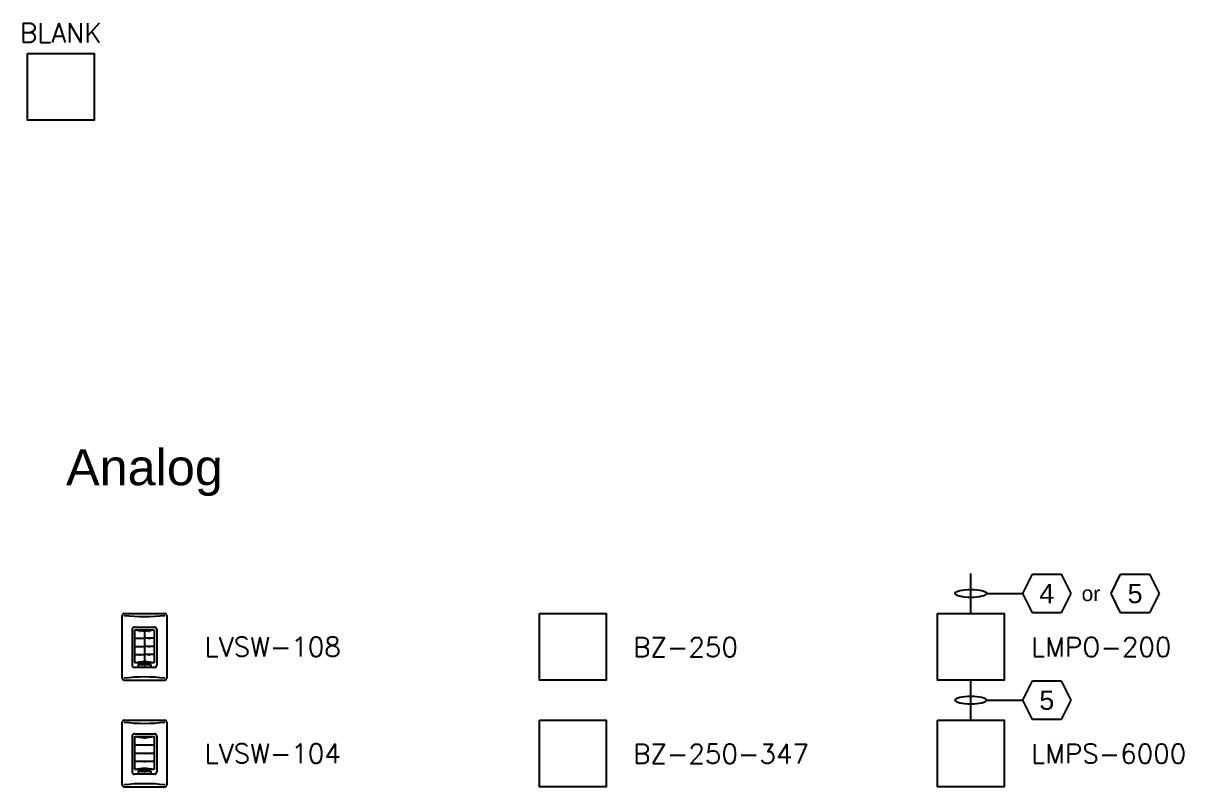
# Model space of a CAD drawing. Header units: inches. Extents: x -233 to 23, y -182 to 484.
# Drawn here: x -127.06 to -112.6, y 25.85 to 35.37 of the extents above; entities that cross this region are included whole.
import ezdxf
from ezdxf.enums import TextEntityAlignment as Align

# ---------------------------------------------------------------- set-up
doc = ezdxf.new("R2010")
doc.units = ezdxf.units.IN
doc.header["$MEASUREMENT"] = 0
doc.set_wipeout_variables(frame=1)
doc.layers.add('_WS_18_AWG', color=7, linetype='Continuous')
doc.layers.add('_WS_20_AWG', color=7, linetype='Continuous')
doc.styles.add('Arial', font='arial.ttf', dxfattribs={"height": 0.1875})
doc.styles.add('ROMANS', font='ROMANS.shx')
doc.styles.get("Standard").update_dxf_attribs({"font": 'arial.ttf'})

# ---------------------------------------------------------------- blocks, each defined once
blk = doc.blocks.new('LVSW-108')
h = blk.add_hatch(color=256)
edge = h.paths.add_edge_path()
edge.add_spline(control_points=[(-0.028, -0.241), (-0.028, -0.242), (-0.028, -0.243), (-0.028, -0.245), (-0.028, -0.245), (-0.028, -0.245), (-0.028, -0.245), (-0.028, -0.245), (-0.028, -0.244), (-0.028, -0.244), (-0.028, -0.243), (-0.027, -0.242), (-0.027, -0.241), (-0.027, -0.241), (-0.025, -0.235), (-0.025, -0.235), (-0.025, -0.235), (-0.023, -0.235), (-0.023, -0.235), (-0.023, -0.235), (-0.027, -0.246), (-0.027, -0.246), (-0.027, -0.246), (-0.03, -0.246), (-0.03, -0.246), (-0.03, -0.246), (-0.03, -0.242), (-0.03, -0.242), (-0.029, -0.241), (-0.029, -0.239), (-0.029, -0.238), (-0.029, -0.238), (-0.029, -0.238), (-0.029, -0.238), (-0.03, -0.239), (-0.03, -0.241), (-0.03, -0.242), (-0.03, -0.242), (-0.032, -0.246), (-0.032, -0.246), (-0.032, -0.246), (-0.035, -0.246), (-0.035, -0.246), (-0.035, -0.246), (-0.034, -0.235), (-0.034, -0.235), (-0.034, -0.235), (-0.032, -0.235), (-0.032, -0.235), (-0.032, -0.235), (-0.033, -0.241), (-0.033, -0.241), (-0.033, -0.242), (-0.033, -0.243), (-0.033, -0.244), (-0.033, -0.244), (-0.033, -0.245), (-0.033, -0.245), (-0.033, -0.245), (-0.033, -0.245), (-0.033, -0.245), (-0.033, -0.243), (-0.032, -0.242), (-0.032, -0.241), (-0.032, -0.241), (-0.029, -0.235), (-0.029, -0.235), (-0.029, -0.235), (-0.028, -0.235), (-0.028, -0.235), (-0.028, -0.235), (-0.028, -0.241), (-0.028, -0.241)], knot_values=[0, 0, 0, 0, 1, 1, 1, 2, 2, 2, 3, 3, 3, 4, 4, 4, 5, 5, 5, 6, 6, 6, 7, 7, 7, 8, 8, 8, 9, 9, 9, 10, 10, 10, 11, 11, 11, 12, 12, 12, 13, 13, 13, 14, 14, 14, 15, 15, 15, 16, 16, 16, 17, 17, 17, 18, 18, 18, 19, 19, 19, 20, 20, 20, 21, 21, 21, 22, 22, 22, 23, 23, 23, 24, 24, 24, 24], degree=3, periodic=0)
h = blk.add_hatch(color=256)
edge = h.paths.add_edge_path()
edge.add_spline(control_points=[(-0.018, -0.246), (-0.018, -0.246), (-0.018, -0.246), (-0.018, -0.245), (-0.018, -0.245), (-0.017, -0.24), (-0.017, -0.24), (-0.017, -0.239), (-0.017, -0.238), (-0.019, -0.238), (-0.022, -0.238), (-0.023, -0.239), (-0.023, -0.24), (-0.023, -0.24), (-0.021, -0.24), (-0.021, -0.24), (-0.021, -0.24), (-0.021, -0.239), (-0.02, -0.239), (-0.019, -0.239), (-0.019, -0.239), (-0.019, -0.24), (-0.019, -0.24), (-0.019, -0.241), (-0.02, -0.241), (-0.022, -0.242), (-0.023, -0.242), (-0.024, -0.244), (-0.024, -0.246), (-0.024, -0.247), (-0.022, -0.247), (-0.021, -0.247), (-0.021, -0.246), (-0.02, -0.245), (-0.02, -0.245), (-0.02, -0.245), (-0.02, -0.245), (-0.02, -0.246), (-0.02, -0.246), (-0.02, -0.246), (-0.02, -0.246), (-0.018, -0.246), (-0.018, -0.246)], knot_values=[0, 0, 0, 0, 1, 1, 1, 2, 2, 2, 3, 3, 3, 4, 4, 4, 5, 5, 5, 6, 6, 6, 7, 7, 7, 8, 8, 8, 9, 9, 9, 10, 10, 10, 11, 11, 11, 12, 12, 12, 13, 13, 13, 14, 14, 14, 14], degree=3, periodic=0)
edge = h.paths.add_edge_path()
edge.add_spline(control_points=[(-0.02, -0.243), (-0.02, -0.244), (-0.02, -0.245), (-0.021, -0.245), (-0.022, -0.245), (-0.022, -0.245), (-0.022, -0.244), (-0.022, -0.244), (-0.022, -0.243), (-0.021, -0.243), (-0.021, -0.243), (-0.02, -0.242), (-0.019, -0.242), (-0.019, -0.242), (-0.02, -0.243), (-0.02, -0.243)], knot_values=[0, 0, 0, 0, 1, 1, 1, 2, 2, 2, 3, 3, 3, 4, 4, 4, 5, 5, 5, 5], degree=3, periodic=0)
h = blk.add_hatch(color=256)
edge = h.paths.add_edge_path()
edge.add_spline(control_points=[(-0.014, -0.246), (-0.015, -0.247), (-0.016, -0.247), (-0.016, -0.245), (-0.016, -0.245), (-0.015, -0.239), (-0.015, -0.239), (-0.015, -0.239), (-0.016, -0.239), (-0.016, -0.239), (-0.016, -0.239), (-0.015, -0.238), (-0.015, -0.238), (-0.015, -0.238), (-0.015, -0.238), (-0.015, -0.238), (-0.015, -0.238), (-0.014, -0.235), (-0.014, -0.235), (-0.014, -0.235), (-0.012, -0.235), (-0.012, -0.235), (-0.012, -0.235), (-0.013, -0.238), (-0.013, -0.238), (-0.013, -0.238), (-0.012, -0.238), (-0.012, -0.238), (-0.012, -0.238), (-0.012, -0.239), (-0.012, -0.239), (-0.012, -0.239), (-0.013, -0.239), (-0.013, -0.239), (-0.013, -0.239), (-0.014, -0.245), (-0.014, -0.245), (-0.014, -0.245), (-0.013, -0.245), (-0.013, -0.245), (-0.013, -0.245), (-0.014, -0.246), (-0.014, -0.246)], knot_values=[0, 0, 0, 0, 1, 1, 1, 2, 2, 2, 3, 3, 3, 4, 4, 4, 5, 5, 5, 6, 6, 6, 7, 7, 7, 8, 8, 8, 9, 9, 9, 10, 10, 10, 11, 11, 11, 12, 12, 12, 13, 13, 13, 14, 14, 14, 14], degree=3, periodic=0)
h = blk.add_hatch(color=256)
edge = h.paths.add_edge_path()
edge.add_spline(control_points=[(-0.009, -0.246), (-0.011, -0.247), (-0.012, -0.247), (-0.012, -0.245), (-0.012, -0.245), (-0.011, -0.239), (-0.011, -0.239), (-0.011, -0.239), (-0.011, -0.239), (-0.011, -0.239), (-0.011, -0.239), (-0.011, -0.238), (-0.011, -0.238), (-0.011, -0.238), (-0.01, -0.238), (-0.01, -0.238), (-0.01, -0.238), (-0.01, -0.235), (-0.01, -0.235), (-0.01, -0.235), (-0.008, -0.235), (-0.008, -0.235), (-0.008, -0.235), (-0.008, -0.238), (-0.008, -0.238), (-0.008, -0.238), (-0.008, -0.238), (-0.008, -0.238), (-0.008, -0.238), (-0.008, -0.239), (-0.008, -0.239), (-0.008, -0.239), (-0.009, -0.239), (-0.009, -0.239), (-0.009, -0.239), (-0.01, -0.245), (-0.01, -0.245), (-0.01, -0.245), (-0.009, -0.245), (-0.009, -0.245), (-0.009, -0.245), (-0.009, -0.246), (-0.009, -0.246)], knot_values=[0, 0, 0, 0, 1, 1, 1, 2, 2, 2, 3, 3, 3, 4, 4, 4, 5, 5, 5, 6, 6, 6, 7, 7, 7, 8, 8, 8, 9, 9, 9, 10, 10, 10, 11, 11, 11, 12, 12, 12, 13, 13, 13, 14, 14, 14, 14], degree=3, periodic=0)
h = blk.add_hatch(color=256)
edge = h.paths.add_edge_path()
edge.add_spline(control_points=[(0, -0.238), (0, -0.237), (0, -0.236), (-0.001, -0.236), (-0.001, -0.236), (-0.002, -0.237), (-0.002, -0.237), (-0.002, -0.238), (-0.002, -0.239), (-0.001, -0.239), (-0.001, -0.24), (0, -0.24), (0.001, -0.241), (0.002, -0.242), (0.002, -0.242), (0.001, -0.243), (0.001, -0.246), (-0.001, -0.247), (-0.003, -0.247), (-0.005, -0.247), (-0.006, -0.245), (-0.006, -0.243), (-0.006, -0.243), (-0.005, -0.242), (-0.005, -0.242), (-0.005, -0.242), (-0.003, -0.242), (-0.003, -0.242), (-0.003, -0.242), (-0.003, -0.243), (-0.003, -0.243), (-0.004, -0.244), (-0.004, -0.245), (-0.002, -0.245), (-0.002, -0.245), (-0.001, -0.244), (-0.001, -0.244), (-0.001, -0.243), (-0.001, -0.242), (-0.001, -0.242), (-0.002, -0.241), (-0.004, -0.241), (-0.004, -0.239), (-0.004, -0.239), (-0.004, -0.238), (-0.004, -0.238), (-0.004, -0.236), (-0.003, -0.235), (0, -0.235), (0.003, -0.235), (0.002, -0.237), (0.002, -0.238), (0.002, -0.238), (0, -0.238), (0, -0.238)], knot_values=[0, 0, 0, 0, 1, 1, 1, 2, 2, 2, 3, 3, 3, 4, 4, 4, 5, 5, 5, 6, 6, 6, 7, 7, 7, 8, 8, 8, 9, 9, 9, 10, 10, 10, 11, 11, 11, 12, 12, 12, 13, 13, 13, 14, 14, 14, 15, 15, 15, 16, 16, 16, 17, 17, 17, 18, 18, 18, 18], degree=3, periodic=0)
h = blk.add_hatch(color=256)
edge = h.paths.add_edge_path(flags=16)
edge.add_spline(control_points=[(0.005, -0.246), (0.004, -0.247), (0.002, -0.247), (0.003, -0.245), (0.003, -0.245), (0.004, -0.239), (0.004, -0.239), (0.004, -0.239), (0.003, -0.239), (0.003, -0.239), (0.003, -0.239), (0.003, -0.238), (0.003, -0.238), (0.003, -0.238), (0.004, -0.238), (0.004, -0.238), (0.004, -0.238), (0.005, -0.235), (0.005, -0.235), (0.005, -0.235), (0.007, -0.235), (0.007, -0.235), (0.007, -0.235), (0.006, -0.238), (0.006, -0.238), (0.006, -0.238), (0.007, -0.238), (0.007, -0.238), (0.007, -0.238), (0.007, -0.239), (0.007, -0.239), (0.007, -0.239), (0.006, -0.239), (0.006, -0.239), (0.006, -0.239), (0.005, -0.245), (0.005, -0.245), (0.005, -0.245), (0.005, -0.245), (0.006, -0.245), (0.006, -0.245), (0.005, -0.246), (0.005, -0.246)], knot_values=[0, 0, 0, 0, 1, 1, 1, 2, 2, 2, 3, 3, 3, 4, 4, 4, 5, 5, 5, 6, 6, 6, 7, 7, 7, 8, 8, 8, 9, 9, 9, 10, 10, 10, 11, 11, 11, 12, 12, 12, 13, 13, 13, 14, 14, 14, 14], degree=3, periodic=0)
h = blk.add_hatch(color=256)
edge = h.paths.add_edge_path(flags=16)
edge.add_spline(control_points=[(0.009, -0.247), (0.012, -0.247), (0.013, -0.245), (0.013, -0.242), (0.014, -0.239), (0.014, -0.238), (0.011, -0.238), (0.008, -0.238), (0.008, -0.239), (0.007, -0.242), (0.007, -0.245), (0.007, -0.247), (0.009, -0.247)], knot_values=[0, 0, 0, 0, 1, 1, 1, 2, 2, 2, 3, 3, 3, 4, 4, 4, 4], degree=3, periodic=0)
edge = h.paths.add_edge_path(flags=16)
edge.add_spline(control_points=[(0.009, -0.241), (0.01, -0.24), (0.01, -0.239), (0.011, -0.239), (0.012, -0.239), (0.012, -0.24), (0.012, -0.241), (0.012, -0.241), (0.011, -0.244), (0.011, -0.244), (0.011, -0.245), (0.011, -0.245), (0.01, -0.245), (0.009, -0.245), (0.009, -0.245), (0.009, -0.244), (0.009, -0.244), (0.009, -0.241), (0.009, -0.241)], knot_values=[0, 0, 0, 0, 1, 1, 1, 2, 2, 2, 3, 3, 3, 4, 4, 4, 5, 5, 5, 6, 6, 6, 6], degree=3, periodic=0)
h = blk.add_hatch(color=256)
edge = h.paths.add_edge_path(flags=16)
edge.add_spline(control_points=[(0.018, -0.238), (0.018, -0.238), (0.016, -0.238), (0.016, -0.238), (0.016, -0.238), (0.013, -0.249), (0.013, -0.249), (0.013, -0.249), (0.015, -0.249), (0.015, -0.249), (0.015, -0.249), (0.016, -0.245), (0.016, -0.245), (0.016, -0.245), (0.016, -0.245), (0.016, -0.245), (0.016, -0.246), (0.017, -0.247), (0.018, -0.247), (0.019, -0.247), (0.02, -0.245), (0.02, -0.244), (0.02, -0.244), (0.021, -0.241), (0.021, -0.241), (0.021, -0.238), (0.021, -0.238), (0.019, -0.238), (0.019, -0.238), (0.018, -0.238), (0.018, -0.239), (0.018, -0.239), (0.017, -0.239), (0.017, -0.239), (0.017, -0.239), (0.018, -0.238), (0.018, -0.238)], knot_values=[0, 0, 0, 0, 1, 1, 1, 2, 2, 2, 3, 3, 3, 4, 4, 4, 5, 5, 5, 6, 6, 6, 7, 7, 7, 8, 8, 8, 9, 9, 9, 10, 10, 10, 11, 11, 11, 12, 12, 12, 12], degree=3, periodic=0)
edge = h.paths.add_edge_path(flags=16)
edge.add_spline(control_points=[(0.017, -0.241), (0.017, -0.24), (0.017, -0.239), (0.018, -0.239), (0.019, -0.239), (0.019, -0.24), (0.019, -0.241), (0.019, -0.241), (0.018, -0.244), (0.018, -0.244), (0.018, -0.244), (0.018, -0.245), (0.017, -0.245), (0.016, -0.245), (0.016, -0.245), (0.016, -0.244), (0.016, -0.244), (0.017, -0.241), (0.017, -0.241)], knot_values=[0, 0, 0, 0, 1, 1, 1, 2, 2, 2, 3, 3, 3, 4, 4, 4, 5, 5, 5, 6, 6, 6, 6], degree=3, periodic=0)
h = blk.add_hatch(color=256)
edge = h.paths.add_edge_path(flags=16)
edge.add_spline(control_points=[(0.025, -0.238), (0.025, -0.238), (0.023, -0.238), (0.023, -0.238), (0.023, -0.238), (0.021, -0.249), (0.021, -0.249), (0.021, -0.249), (0.023, -0.249), (0.023, -0.249), (0.023, -0.249), (0.023, -0.245), (0.023, -0.245), (0.023, -0.245), (0.023, -0.245), (0.023, -0.245), (0.024, -0.246), (0.024, -0.247), (0.025, -0.247), (0.027, -0.247), (0.027, -0.245), (0.028, -0.244), (0.028, -0.244), (0.028, -0.241), (0.028, -0.241), (0.029, -0.238), (0.028, -0.238), (0.027, -0.238), (0.026, -0.238), (0.026, -0.238), (0.025, -0.239), (0.025, -0.239), (0.025, -0.239), (0.025, -0.239), (0.025, -0.239), (0.025, -0.238), (0.025, -0.238)], knot_values=[0, 0, 0, 0, 1, 1, 1, 2, 2, 2, 3, 3, 3, 4, 4, 4, 5, 5, 5, 6, 6, 6, 7, 7, 7, 8, 8, 8, 9, 9, 9, 10, 10, 10, 11, 11, 11, 12, 12, 12, 12], degree=3, periodic=0)
edge = h.paths.add_edge_path(flags=16)
edge.add_spline(control_points=[(0.024, -0.241), (0.025, -0.24), (0.025, -0.239), (0.026, -0.239), (0.027, -0.239), (0.026, -0.24), (0.026, -0.241), (0.026, -0.241), (0.026, -0.244), (0.026, -0.244), (0.026, -0.244), (0.025, -0.245), (0.025, -0.245), (0.024, -0.245), (0.024, -0.245), (0.024, -0.244), (0.024, -0.244), (0.024, -0.241), (0.024, -0.241)], knot_values=[0, 0, 0, 0, 1, 1, 1, 2, 2, 2, 3, 3, 3, 4, 4, 4, 5, 5, 5, 6, 6, 6, 6], degree=3, periodic=0)
h = blk.add_hatch(color=256)
edge = h.paths.add_edge_path(flags=16)
edge.add_spline(control_points=[(0.03, -0.243), (0.029, -0.246), (0.03, -0.247), (0.032, -0.247), (0.034, -0.247), (0.035, -0.245), (0.035, -0.243), (0.035, -0.243), (0.033, -0.243), (0.033, -0.243), (0.033, -0.245), (0.033, -0.245), (0.032, -0.245), (0.031, -0.245), (0.031, -0.245), (0.031, -0.244), (0.031, -0.244), (0.032, -0.242), (0.032, -0.242), (0.032, -0.242), (0.036, -0.242), (0.036, -0.242), (0.036, -0.242), (0.036, -0.241), (0.036, -0.241), (0.036, -0.239), (0.036, -0.238), (0.034, -0.238), (0.032, -0.238), (0.03, -0.239), (0.03, -0.241), (0.03, -0.241), (0.03, -0.243), (0.03, -0.243)], knot_values=[0, 0, 0, 0, 1, 1, 1, 2, 2, 2, 3, 3, 3, 4, 4, 4, 5, 5, 5, 6, 6, 6, 7, 7, 7, 8, 8, 8, 9, 9, 9, 10, 10, 10, 11, 11, 11, 11], degree=3, periodic=0)
edge = h.paths.add_edge_path()
edge.add_spline(control_points=[(0.032, -0.241), (0.032, -0.241), (0.032, -0.241), (0.032, -0.241), (0.032, -0.24), (0.032, -0.239), (0.033, -0.239), (0.034, -0.239), (0.034, -0.239), (0.034, -0.24), (0.034, -0.24), (0.034, -0.241), (0.034, -0.241), (0.034, -0.241), (0.032, -0.241), (0.032, -0.241)], knot_values=[0, 0, 0, 0, 1, 1, 1, 2, 2, 2, 3, 3, 3, 4, 4, 4, 5, 5, 5, 5], degree=3, periodic=0)
h = blk.add_hatch(color=256)
edge = h.paths.add_edge_path()
edge.add_spline(control_points=[(0.04, -0.239), (0.04, -0.239), (0.04, -0.239), (0.04, -0.239), (0.04, -0.239), (0.041, -0.238), (0.041, -0.238), (0.042, -0.238), (0.042, -0.238), (0.042, -0.238), (0.042, -0.238), (0.042, -0.24), (0.042, -0.24), (0.041, -0.24), (0.04, -0.24), (0.039, -0.241), (0.039, -0.241), (0.038, -0.246), (0.038, -0.246), (0.038, -0.246), (0.036, -0.246), (0.036, -0.246), (0.036, -0.246), (0.038, -0.238), (0.038, -0.238), (0.038, -0.238), (0.04, -0.238), (0.04, -0.238), (0.04, -0.238), (0.04, -0.239), (0.04, -0.239)], knot_values=[0, 0, 0, 0, 1, 1, 1, 2, 2, 2, 3, 3, 3, 4, 4, 4, 5, 5, 5, 6, 6, 6, 7, 7, 7, 8, 8, 8, 9, 9, 9, 10, 10, 10, 10], degree=3, periodic=0)
for p, q in [((-0.277, -0.392), (-0.277, 0.392)), ((-0.254, 0.415), (0.254, 0.415)), ((0.277, 0.392), (0.277, -0.392)), ((-0.154, 0.218), (-0.154, -0.23)), ((-0.154, 0.218), (-0.154, -0.23)), ((-0.126, 0.246), (0.126, 0.246)), ((-0.126, 0.246), (0.126, 0.246)), ((-0.12, -0.2), (-0.12, 0.213)), ((-0.12, 0.213), (0.12, 0.213)), ((-0.068, 0.199), (-0.068, 0.196)), ((-0.052, 0.199), (-0.052, 0.196)), ((0, 0.199), (0, -0.186)), ((0.052, 0.199), (0.052, 0.196)), ((0.068, 0.199), (0.068, 0.196)), ((0.12, 0.213), (0.12, -0.2)), ((0.154, 0.218), (0.154, -0.23)), ((0.154, 0.218), (0.154, -0.23)), ((-0.12, 0.109), (0, 0.109)), ((-0.12, 0.006), (0, 0.006)), ((-0.068, 0.109), (-0.068, 0.107)), ((-0.068, 0.006), (-0.068, 0.004)), ((-0.052, 0.109), (-0.052, 0.107)), ((-0.052, 0.006), (-0.052, 0.004)), ((0.12, 0.109), (0, 0.109)), ((0.12, 0.006), (0, 0.006)), ((0.052, 0.109), (0.052, 0.107)), ((0.052, 0.006), (0.052, 0.004)), ((0.068, 0.109), (0.068, 0.107)), ((0.068, 0.006), (0.068, 0.004)), ((-0.12, -0.097), (0, -0.097)), ((-0.068, -0.097), (-0.068, -0.099)), ((-0.052, -0.097), (-0.052, -0.099)), ((0.12, -0.097), (0, -0.097)), ((0.052, -0.097), (0.052, -0.099)), ((0.068, -0.097), (0.068, -0.099)), ((0.126, -0.258), (-0.126, -0.258)), ((0.126, -0.258), (-0.126, -0.258)), ((0.12, -0.2), (-0.12, -0.2)), ((-0.08, -0.228), (-0.08, -0.258)), ((0.074, -0.223), (-0.074, -0.223)), ((0.08, -0.228), (0.08, -0.258)), ((-0.254, -0.415), (0.254, -0.415))]:
    blk.add_line(p, q)
for centre, radius, start, end in [((-0.254, 0.392), 0.0227, 90, 180), ((0, 2.394), 2.018, 262.7571, 277.2429), ((0.254, 0.392), 0.0227, 0, 90), ((-0.126, 0.218), 0.0279, 90, 180), ((-0.126, 0.218), 0.0279, 90, 180), ((0, 0.718), 0.519, 256.6482, 283.3518), ((-0.06, 0.209), 0.0151, 238.6629, 301.3371), ((0.06, 0.209), 0.0151, 238.6629, 301.3371), ((0.126, 0.218), 0.0279, 0, 90), ((0.126, 0.218), 0.0279, 0, 90), ((-0.06, 0.12), 0.0151, 238.6629, 301.3371), ((-0.06, 0.017), 0.0151, 238.6629, 301.3371), ((0.06, 0.12), 0.0151, 238.6629, 301.3371), ((0.06, 0.017), 0.0151, 238.6629, 301.3371), ((-0.06, -0.086), 0.0151, 238.6629, 301.3371), ((0.06, -0.086), 0.0151, 238.6629, 301.3371), ((-0.126, -0.23), 0.0279, 180, 270), ((-0.126, -0.23), 0.0279, 180, 270), ((0, -0.705), 0.519, 76.6482, 103.3518), ((-0.074, -0.228), 0.00564, 90, 180), ((0.074, -0.228), 0.00564, 0, 90), ((0.126, -0.23), 0.0279, 270, 0), ((0.126, -0.23), 0.0279, 270, 0), ((-0.254, -0.392), 0.0227, 180, 270), ((0, -2.394), 2.018, 82.7571, 97.2429), ((0.254, -0.392), 0.0227, 270, 0)]:
    blk.add_arc(centre, radius, start, end)
at = {"insert": (0.75, 0), "char_height": 0.24, "width": 5.724, "attachment_point": 4, "style": 'ROMANS'}
blk.add_mtext('LVSW-108', dxfattribs=at)
blk = doc.blocks.new('LVSW-104')
h = blk.add_hatch(color=256)
edge = h.paths.add_edge_path()
edge.add_spline(control_points=[(-0.028, -0.241), (-0.028, -0.242), (-0.028, -0.243), (-0.028, -0.245), (-0.028, -0.245), (-0.028, -0.245), (-0.028, -0.245), (-0.028, -0.245), (-0.028, -0.244), (-0.028, -0.244), (-0.028, -0.243), (-0.027, -0.242), (-0.027, -0.241), (-0.027, -0.241), (-0.025, -0.235), (-0.025, -0.235), (-0.025, -0.235), (-0.023, -0.235), (-0.023, -0.235), (-0.023, -0.235), (-0.027, -0.246), (-0.027, -0.246), (-0.027, -0.246), (-0.03, -0.246), (-0.03, -0.246), (-0.03, -0.246), (-0.03, -0.242), (-0.03, -0.242), (-0.029, -0.241), (-0.029, -0.239), (-0.029, -0.238), (-0.029, -0.238), (-0.029, -0.238), (-0.029, -0.238), (-0.03, -0.239), (-0.03, -0.241), (-0.03, -0.242), (-0.03, -0.242), (-0.032, -0.246), (-0.032, -0.246), (-0.032, -0.246), (-0.035, -0.246), (-0.035, -0.246), (-0.035, -0.246), (-0.034, -0.235), (-0.034, -0.235), (-0.034, -0.235), (-0.032, -0.235), (-0.032, -0.235), (-0.032, -0.235), (-0.033, -0.241), (-0.033, -0.241), (-0.033, -0.242), (-0.033, -0.243), (-0.033, -0.244), (-0.033, -0.244), (-0.033, -0.245), (-0.033, -0.245), (-0.033, -0.245), (-0.033, -0.245), (-0.033, -0.245), (-0.033, -0.243), (-0.032, -0.242), (-0.032, -0.241), (-0.032, -0.241), (-0.029, -0.235), (-0.029, -0.235), (-0.029, -0.235), (-0.028, -0.235), (-0.028, -0.235), (-0.028, -0.235), (-0.028, -0.241), (-0.028, -0.241)], knot_values=[0, 0, 0, 0, 1, 1, 1, 2, 2, 2, 3, 3, 3, 4, 4, 4, 5, 5, 5, 6, 6, 6, 7, 7, 7, 8, 8, 8, 9, 9, 9, 10, 10, 10, 11, 11, 11, 12, 12, 12, 13, 13, 13, 14, 14, 14, 15, 15, 15, 16, 16, 16, 17, 17, 17, 18, 18, 18, 19, 19, 19, 20, 20, 20, 21, 21, 21, 22, 22, 22, 23, 23, 23, 24, 24, 24, 24], degree=3, periodic=0)
h = blk.add_hatch(color=256)
edge = h.paths.add_edge_path()
edge.add_spline(control_points=[(-0.018, -0.246), (-0.018, -0.246), (-0.018, -0.246), (-0.018, -0.245), (-0.018, -0.245), (-0.017, -0.24), (-0.017, -0.24), (-0.017, -0.239), (-0.017, -0.238), (-0.019, -0.238), (-0.022, -0.238), (-0.023, -0.239), (-0.023, -0.24), (-0.023, -0.24), (-0.021, -0.24), (-0.021, -0.24), (-0.021, -0.24), (-0.021, -0.239), (-0.02, -0.239), (-0.019, -0.239), (-0.019, -0.239), (-0.019, -0.24), (-0.019, -0.24), (-0.019, -0.241), (-0.02, -0.241), (-0.022, -0.242), (-0.023, -0.242), (-0.024, -0.244), (-0.024, -0.246), (-0.024, -0.247), (-0.022, -0.247), (-0.021, -0.247), (-0.021, -0.246), (-0.02, -0.245), (-0.02, -0.245), (-0.02, -0.245), (-0.02, -0.245), (-0.02, -0.246), (-0.02, -0.246), (-0.02, -0.246), (-0.02, -0.246), (-0.018, -0.246), (-0.018, -0.246)], knot_values=[0, 0, 0, 0, 1, 1, 1, 2, 2, 2, 3, 3, 3, 4, 4, 4, 5, 5, 5, 6, 6, 6, 7, 7, 7, 8, 8, 8, 9, 9, 9, 10, 10, 10, 11, 11, 11, 12, 12, 12, 13, 13, 13, 14, 14, 14, 14], degree=3, periodic=0)
edge = h.paths.add_edge_path()
edge.add_spline(control_points=[(-0.02, -0.243), (-0.02, -0.244), (-0.02, -0.245), (-0.021, -0.245), (-0.022, -0.245), (-0.022, -0.245), (-0.022, -0.244), (-0.022, -0.244), (-0.022, -0.243), (-0.021, -0.243), (-0.021, -0.243), (-0.02, -0.242), (-0.019, -0.242), (-0.019, -0.242), (-0.02, -0.243), (-0.02, -0.243)], knot_values=[0, 0, 0, 0, 1, 1, 1, 2, 2, 2, 3, 3, 3, 4, 4, 4, 5, 5, 5, 5], degree=3, periodic=0)
h = blk.add_hatch(color=256)
edge = h.paths.add_edge_path()
edge.add_spline(control_points=[(-0.014, -0.246), (-0.015, -0.247), (-0.016, -0.247), (-0.016, -0.245), (-0.016, -0.245), (-0.015, -0.239), (-0.015, -0.239), (-0.015, -0.239), (-0.016, -0.239), (-0.016, -0.239), (-0.016, -0.239), (-0.015, -0.238), (-0.015, -0.238), (-0.015, -0.238), (-0.015, -0.238), (-0.015, -0.238), (-0.015, -0.238), (-0.014, -0.235), (-0.014, -0.235), (-0.014, -0.235), (-0.012, -0.235), (-0.012, -0.235), (-0.012, -0.235), (-0.013, -0.238), (-0.013, -0.238), (-0.013, -0.238), (-0.012, -0.238), (-0.012, -0.238), (-0.012, -0.238), (-0.012, -0.239), (-0.012, -0.239), (-0.012, -0.239), (-0.013, -0.239), (-0.013, -0.239), (-0.013, -0.239), (-0.014, -0.245), (-0.014, -0.245), (-0.014, -0.245), (-0.013, -0.245), (-0.013, -0.245), (-0.013, -0.245), (-0.014, -0.246), (-0.014, -0.246)], knot_values=[0, 0, 0, 0, 1, 1, 1, 2, 2, 2, 3, 3, 3, 4, 4, 4, 5, 5, 5, 6, 6, 6, 7, 7, 7, 8, 8, 8, 9, 9, 9, 10, 10, 10, 11, 11, 11, 12, 12, 12, 13, 13, 13, 14, 14, 14, 14], degree=3, periodic=0)
h = blk.add_hatch(color=256)
edge = h.paths.add_edge_path()
edge.add_spline(control_points=[(-0.009, -0.246), (-0.011, -0.247), (-0.012, -0.247), (-0.012, -0.245), (-0.012, -0.245), (-0.011, -0.239), (-0.011, -0.239), (-0.011, -0.239), (-0.011, -0.239), (-0.011, -0.239), (-0.011, -0.239), (-0.011, -0.238), (-0.011, -0.238), (-0.011, -0.238), (-0.01, -0.238), (-0.01, -0.238), (-0.01, -0.238), (-0.01, -0.235), (-0.01, -0.235), (-0.01, -0.235), (-0.008, -0.235), (-0.008, -0.235), (-0.008, -0.235), (-0.008, -0.238), (-0.008, -0.238), (-0.008, -0.238), (-0.008, -0.238), (-0.008, -0.238), (-0.008, -0.238), (-0.008, -0.239), (-0.008, -0.239), (-0.008, -0.239), (-0.009, -0.239), (-0.009, -0.239), (-0.009, -0.239), (-0.01, -0.245), (-0.01, -0.245), (-0.01, -0.245), (-0.009, -0.245), (-0.009, -0.245), (-0.009, -0.245), (-0.009, -0.246), (-0.009, -0.246)], knot_values=[0, 0, 0, 0, 1, 1, 1, 2, 2, 2, 3, 3, 3, 4, 4, 4, 5, 5, 5, 6, 6, 6, 7, 7, 7, 8, 8, 8, 9, 9, 9, 10, 10, 10, 11, 11, 11, 12, 12, 12, 13, 13, 13, 14, 14, 14, 14], degree=3, periodic=0)
h = blk.add_hatch(color=256)
edge = h.paths.add_edge_path()
edge.add_spline(control_points=[(0, -0.238), (0, -0.237), (0, -0.236), (-0.001, -0.236), (-0.001, -0.236), (-0.002, -0.237), (-0.002, -0.237), (-0.002, -0.238), (-0.002, -0.239), (-0.001, -0.239), (-0.001, -0.24), (0, -0.24), (0.001, -0.241), (0.002, -0.242), (0.002, -0.242), (0.001, -0.243), (0.001, -0.246), (-0.001, -0.247), (-0.003, -0.247), (-0.005, -0.247), (-0.006, -0.245), (-0.006, -0.243), (-0.006, -0.243), (-0.005, -0.242), (-0.005, -0.242), (-0.005, -0.242), (-0.003, -0.242), (-0.003, -0.242), (-0.003, -0.242), (-0.003, -0.243), (-0.003, -0.243), (-0.004, -0.244), (-0.004, -0.245), (-0.002, -0.245), (-0.002, -0.245), (-0.001, -0.244), (-0.001, -0.244), (-0.001, -0.243), (-0.001, -0.242), (-0.001, -0.242), (-0.002, -0.241), (-0.004, -0.241), (-0.004, -0.239), (-0.004, -0.239), (-0.004, -0.238), (-0.004, -0.238), (-0.004, -0.236), (-0.003, -0.235), (0, -0.235), (0.003, -0.235), (0.002, -0.237), (0.002, -0.238), (0.002, -0.238), (0, -0.238), (0, -0.238)], knot_values=[0, 0, 0, 0, 1, 1, 1, 2, 2, 2, 3, 3, 3, 4, 4, 4, 5, 5, 5, 6, 6, 6, 7, 7, 7, 8, 8, 8, 9, 9, 9, 10, 10, 10, 11, 11, 11, 12, 12, 12, 13, 13, 13, 14, 14, 14, 15, 15, 15, 16, 16, 16, 17, 17, 17, 18, 18, 18, 18], degree=3, periodic=0)
h = blk.add_hatch(color=256)
edge = h.paths.add_edge_path(flags=16)
edge.add_spline(control_points=[(0.005, -0.246), (0.004, -0.247), (0.002, -0.247), (0.003, -0.245), (0.003, -0.245), (0.004, -0.239), (0.004, -0.239), (0.004, -0.239), (0.003, -0.239), (0.003, -0.239), (0.003, -0.239), (0.003, -0.238), (0.003, -0.238), (0.003, -0.238), (0.004, -0.238), (0.004, -0.238), (0.004, -0.238), (0.005, -0.235), (0.005, -0.235), (0.005, -0.235), (0.007, -0.235), (0.007, -0.235), (0.007, -0.235), (0.006, -0.238), (0.006, -0.238), (0.006, -0.238), (0.007, -0.238), (0.007, -0.238), (0.007, -0.238), (0.007, -0.239), (0.007, -0.239), (0.007, -0.239), (0.006, -0.239), (0.006, -0.239), (0.006, -0.239), (0.005, -0.245), (0.005, -0.245), (0.005, -0.245), (0.005, -0.245), (0.006, -0.245), (0.006, -0.245), (0.005, -0.246), (0.005, -0.246)], knot_values=[0, 0, 0, 0, 1, 1, 1, 2, 2, 2, 3, 3, 3, 4, 4, 4, 5, 5, 5, 6, 6, 6, 7, 7, 7, 8, 8, 8, 9, 9, 9, 10, 10, 10, 11, 11, 11, 12, 12, 12, 13, 13, 13, 14, 14, 14, 14], degree=3, periodic=0)
h = blk.add_hatch(color=256)
edge = h.paths.add_edge_path(flags=16)
edge.add_spline(control_points=[(0.009, -0.247), (0.012, -0.247), (0.013, -0.245), (0.013, -0.242), (0.014, -0.239), (0.014, -0.238), (0.011, -0.238), (0.008, -0.238), (0.008, -0.239), (0.007, -0.242), (0.007, -0.245), (0.007, -0.247), (0.009, -0.247)], knot_values=[0, 0, 0, 0, 1, 1, 1, 2, 2, 2, 3, 3, 3, 4, 4, 4, 4], degree=3, periodic=0)
edge = h.paths.add_edge_path(flags=16)
edge.add_spline(control_points=[(0.009, -0.241), (0.01, -0.24), (0.01, -0.239), (0.011, -0.239), (0.012, -0.239), (0.012, -0.24), (0.012, -0.241), (0.012, -0.241), (0.011, -0.244), (0.011, -0.244), (0.011, -0.245), (0.011, -0.245), (0.01, -0.245), (0.009, -0.245), (0.009, -0.245), (0.009, -0.244), (0.009, -0.244), (0.009, -0.241), (0.009, -0.241)], knot_values=[0, 0, 0, 0, 1, 1, 1, 2, 2, 2, 3, 3, 3, 4, 4, 4, 5, 5, 5, 6, 6, 6, 6], degree=3, periodic=0)
h = blk.add_hatch(color=256)
edge = h.paths.add_edge_path(flags=16)
edge.add_spline(control_points=[(0.018, -0.238), (0.018, -0.238), (0.016, -0.238), (0.016, -0.238), (0.016, -0.238), (0.013, -0.249), (0.013, -0.249), (0.013, -0.249), (0.015, -0.249), (0.015, -0.249), (0.015, -0.249), (0.016, -0.245), (0.016, -0.245), (0.016, -0.245), (0.016, -0.245), (0.016, -0.245), (0.016, -0.246), (0.017, -0.247), (0.018, -0.247), (0.019, -0.247), (0.02, -0.245), (0.02, -0.244), (0.02, -0.244), (0.021, -0.241), (0.021, -0.241), (0.021, -0.238), (0.021, -0.238), (0.019, -0.238), (0.019, -0.238), (0.018, -0.238), (0.018, -0.239), (0.018, -0.239), (0.017, -0.239), (0.017, -0.239), (0.017, -0.239), (0.018, -0.238), (0.018, -0.238)], knot_values=[0, 0, 0, 0, 1, 1, 1, 2, 2, 2, 3, 3, 3, 4, 4, 4, 5, 5, 5, 6, 6, 6, 7, 7, 7, 8, 8, 8, 9, 9, 9, 10, 10, 10, 11, 11, 11, 12, 12, 12, 12], degree=3, periodic=0)
edge = h.paths.add_edge_path(flags=16)
edge.add_spline(control_points=[(0.017, -0.241), (0.017, -0.24), (0.017, -0.239), (0.018, -0.239), (0.019, -0.239), (0.019, -0.24), (0.019, -0.241), (0.019, -0.241), (0.018, -0.244), (0.018, -0.244), (0.018, -0.244), (0.018, -0.245), (0.017, -0.245), (0.016, -0.245), (0.016, -0.245), (0.016, -0.244), (0.016, -0.244), (0.017, -0.241), (0.017, -0.241)], knot_values=[0, 0, 0, 0, 1, 1, 1, 2, 2, 2, 3, 3, 3, 4, 4, 4, 5, 5, 5, 6, 6, 6, 6], degree=3, periodic=0)
h = blk.add_hatch(color=256)
edge = h.paths.add_edge_path(flags=16)
edge.add_spline(control_points=[(0.025, -0.238), (0.025, -0.238), (0.023, -0.238), (0.023, -0.238), (0.023, -0.238), (0.021, -0.249), (0.021, -0.249), (0.021, -0.249), (0.023, -0.249), (0.023, -0.249), (0.023, -0.249), (0.023, -0.245), (0.023, -0.245), (0.023, -0.245), (0.023, -0.245), (0.023, -0.245), (0.024, -0.246), (0.024, -0.247), (0.025, -0.247), (0.027, -0.247), (0.027, -0.245), (0.028, -0.244), (0.028, -0.244), (0.028, -0.241), (0.028, -0.241), (0.029, -0.238), (0.028, -0.238), (0.027, -0.238), (0.026, -0.238), (0.026, -0.238), (0.025, -0.239), (0.025, -0.239), (0.025, -0.239), (0.025, -0.239), (0.025, -0.239), (0.025, -0.238), (0.025, -0.238)], knot_values=[0, 0, 0, 0, 1, 1, 1, 2, 2, 2, 3, 3, 3, 4, 4, 4, 5, 5, 5, 6, 6, 6, 7, 7, 7, 8, 8, 8, 9, 9, 9, 10, 10, 10, 11, 11, 11, 12, 12, 12, 12], degree=3, periodic=0)
edge = h.paths.add_edge_path(flags=16)
edge.add_spline(control_points=[(0.024, -0.241), (0.025, -0.24), (0.025, -0.239), (0.026, -0.239), (0.027, -0.239), (0.026, -0.24), (0.026, -0.241), (0.026, -0.241), (0.026, -0.244), (0.026, -0.244), (0.026, -0.244), (0.025, -0.245), (0.025, -0.245), (0.024, -0.245), (0.024, -0.245), (0.024, -0.244), (0.024, -0.244), (0.024, -0.241), (0.024, -0.241)], knot_values=[0, 0, 0, 0, 1, 1, 1, 2, 2, 2, 3, 3, 3, 4, 4, 4, 5, 5, 5, 6, 6, 6, 6], degree=3, periodic=0)
h = blk.add_hatch(color=256)
edge = h.paths.add_edge_path(flags=16)
edge.add_spline(control_points=[(0.03, -0.243), (0.029, -0.246), (0.03, -0.247), (0.032, -0.247), (0.034, -0.247), (0.035, -0.245), (0.035, -0.243), (0.035, -0.243), (0.033, -0.243), (0.033, -0.243), (0.033, -0.245), (0.033, -0.245), (0.032, -0.245), (0.031, -0.245), (0.031, -0.245), (0.031, -0.244), (0.031, -0.244), (0.032, -0.242), (0.032, -0.242), (0.032, -0.242), (0.036, -0.242), (0.036, -0.242), (0.036, -0.242), (0.036, -0.241), (0.036, -0.241), (0.036, -0.239), (0.036, -0.238), (0.034, -0.238), (0.032, -0.238), (0.03, -0.239), (0.03, -0.241), (0.03, -0.241), (0.03, -0.243), (0.03, -0.243)], knot_values=[0, 0, 0, 0, 1, 1, 1, 2, 2, 2, 3, 3, 3, 4, 4, 4, 5, 5, 5, 6, 6, 6, 7, 7, 7, 8, 8, 8, 9, 9, 9, 10, 10, 10, 11, 11, 11, 11], degree=3, periodic=0)
edge = h.paths.add_edge_path()
edge.add_spline(control_points=[(0.032, -0.241), (0.032, -0.241), (0.032, -0.241), (0.032, -0.241), (0.032, -0.24), (0.032, -0.239), (0.033, -0.239), (0.034, -0.239), (0.034, -0.239), (0.034, -0.24), (0.034, -0.24), (0.034, -0.241), (0.034, -0.241), (0.034, -0.241), (0.032, -0.241), (0.032, -0.241)], knot_values=[0, 0, 0, 0, 1, 1, 1, 2, 2, 2, 3, 3, 3, 4, 4, 4, 5, 5, 5, 5], degree=3, periodic=0)
h = blk.add_hatch(color=256)
edge = h.paths.add_edge_path()
edge.add_spline(control_points=[(0.04, -0.239), (0.04, -0.239), (0.04, -0.239), (0.04, -0.239), (0.04, -0.239), (0.041, -0.238), (0.041, -0.238), (0.042, -0.238), (0.042, -0.238), (0.042, -0.238), (0.042, -0.238), (0.042, -0.24), (0.042, -0.24), (0.041, -0.24), (0.04, -0.24), (0.039, -0.241), (0.039, -0.241), (0.038, -0.246), (0.038, -0.246), (0.038, -0.246), (0.036, -0.246), (0.036, -0.246), (0.036, -0.246), (0.038, -0.238), (0.038, -0.238), (0.038, -0.238), (0.04, -0.238), (0.04, -0.238), (0.04, -0.238), (0.04, -0.239), (0.04, -0.239)], knot_values=[0, 0, 0, 0, 1, 1, 1, 2, 2, 2, 3, 3, 3, 4, 4, 4, 5, 5, 5, 6, 6, 6, 7, 7, 7, 8, 8, 8, 9, 9, 9, 10, 10, 10, 10], degree=3, periodic=0)
for p, q in [((-0.277, -0.392), (-0.277, 0.392)), ((-0.254, 0.415), (0.254, 0.415)), ((0.277, 0.392), (0.277, -0.392)), ((-0.154, 0.218), (-0.154, -0.23)), ((-0.154, 0.218), (-0.154, -0.23)), ((-0.126, 0.246), (0.126, 0.246)), ((-0.126, 0.246), (0.126, 0.246)), ((-0.12, -0.2), (-0.12, 0.213)), ((-0.12, 0.213), (0.12, 0.213)), ((-0.008, 0.199), (-0.008, 0.196)), ((0.008, 0.199), (0.008, 0.196)), ((0.12, 0.213), (0.12, -0.2)), ((0.154, 0.218), (0.154, -0.23)), ((0.154, 0.218), (0.154, -0.23)), ((-0.12, 0.109), (0.12, 0.109)), ((-0.12, 0.006), (0.12, 0.006)), ((-0.008, 0.109), (-0.008, 0.107)), ((-0.008, 0.006), (-0.008, 0.004)), ((0.008, 0.109), (0.008, 0.107)), ((0.008, 0.006), (0.008, 0.004)), ((-0.12, -0.097), (0.12, -0.097)), ((-0.008, -0.097), (-0.008, -0.099)), ((0.008, -0.097), (0.008, -0.099)), ((0.126, -0.258), (-0.126, -0.258)), ((0.126, -0.258), (-0.126, -0.258)), ((0.12, -0.2), (-0.12, -0.2)), ((-0.08, -0.228), (-0.08, -0.258)), ((0.074, -0.223), (-0.074, -0.223)), ((0.08, -0.228), (0.08, -0.258)), ((-0.254, -0.415), (0.254, -0.415))]:
    blk.add_line(p, q)
for centre, radius, start, end in [((-0.254, 0.392), 0.0227, 90, 180), ((0, 2.394), 2.018, 262.7571, 277.2429), ((0.254, 0.392), 0.0227, 0, 90), ((-0.126, 0.218), 0.0279, 90, 180), ((-0.126, 0.218), 0.0279, 90, 180), ((0, 0.718), 0.519, 256.6482, 283.3518), ((0, 0.209), 0.0151, 238.6629, 301.3371), ((0.126, 0.218), 0.0279, 0, 90), ((0.126, 0.218), 0.0279, 0, 90), ((0, 0.12), 0.0151, 238.6629, 301.3371), ((0, 0.017), 0.0151, 238.6629, 301.3371), ((0, -0.086), 0.0151, 238.6629, 301.3371), ((-0.126, -0.23), 0.0279, 180, 270), ((-0.126, -0.23), 0.0279, 180, 270), ((0, -0.705), 0.519, 76.6482, 103.3518), ((-0.074, -0.228), 0.00564, 90, 180), ((0.074, -0.228), 0.00564, 0, 90), ((0.126, -0.23), 0.0279, 270, 0), ((0.126, -0.23), 0.0279, 270, 0), ((-0.254, -0.392), 0.0227, 180, 270), ((0, -2.394), 2.018, 82.7571, 97.2429), ((0.254, -0.392), 0.0227, 270, 0)]:
    blk.add_arc(centre, radius, start, end)
at = {"insert": (0.75, 0), "char_height": 0.24, "width": 5.724, "attachment_point": 4, "style": 'ROMANS'}
blk.add_mtext('LVSW-104', dxfattribs=at)
blk = doc.blocks.new('BZ-250-347')
blk.add_lwpolyline([(-0.415, 0.415), (0.415, 0.415), (0.415, -0.415), (-0.415, -0.415)], close=True)
at = {"insert": (0.75, -0.005), "char_height": 0.24, "width": 5.724, "attachment_point": 4, "style": 'ROMANS'}
blk.add_mtext('BZ-250-347', dxfattribs=at)
blk = doc.blocks.new('BZ-250')
blk.add_lwpolyline([(-0.415, 0.415), (0.415, 0.415), (0.415, -0.415), (-0.415, -0.415)], close=True)
at = {"insert": (0.75, -0.005), "char_height": 0.24, "width": 5.724, "attachment_point": 4, "style": 'ROMANS'}
blk.add_mtext('BZ-250', dxfattribs=at)
blk = doc.blocks.new('_HEX_NOTE_4')
at = {"color": 0, "linetype": 'Continuous'}
for p, q in [((-0.3, 0), (-0.18, 0.24)), ((-0.18, 0.24), (0.18, 0.24)), ((0.18, 0.24), (0.3, 0)), ((-0.18, -0.24), (-0.3, 0)), ((0.3, 0), (0.18, -0.24)), ((0.18, -0.24), (-0.18, -0.24))]:
    blk.add_line(p, q, dxfattribs=at)
at = {"color": 0, "style": 'Arial'}
blk.add_text('4', height=0.24, dxfattribs=at).set_placement((0, 0), align=Align.MIDDLE_CENTER)
blk = doc.blocks.new('_HEX_NOTE_5')
at = {"color": 0, "linetype": 'Continuous'}
for p, q in [((-0.3, 0), (-0.18, 0.24)), ((-0.18, 0.24), (0.18, 0.24)), ((0.18, 0.24), (0.3, 0)), ((-0.18, -0.24), (-0.3, 0)), ((0.3, 0), (0.18, -0.24)), ((0.18, -0.24), (-0.18, -0.24))]:
    blk.add_line(p, q, dxfattribs=at)
at = {"color": 0, "style": 'Arial'}
blk.add_text('5', height=0.24, dxfattribs=at).set_placement((0, 0), align=Align.MIDDLE_CENTER)
blk = doc.blocks.new('LMPO-200')
for p, q in [((0, 0.415), (0, 0.915)), ((0.194, 0.664), (0.646, 0.664))]:
    blk.add_line(p, q)
blk.add_lwpolyline([(-0.415, 0.415), (0.415, 0.415), (0.415, -0.415), (-0.415, -0.415)], close=True)
blk.add_ellipse((0, 0.665), major_axis=(0.194, 0), ratio=0.257897)
at = {"layer": '_WS_18_AWG'}
blk.add_blockref('_HEX_NOTE_4', (0.946, 0.664), dxfattribs=at)
at = {"layer": '_WS_20_AWG'}
blk.add_blockref('_HEX_NOTE_5', (2.046, 0.664), dxfattribs=at)
at = {"style": 'Arial'}
blk.add_text('or', height=0.1875, dxfattribs=at).set_placement((1.496, 0.664), align=Align.MIDDLE_CENTER)
at = {"insert": (0.75, -0.002), "char_height": 0.24, "width": 5.724, "attachment_point": 4, "style": 'ROMANS'}
blk.add_mtext('LMPO-200', dxfattribs=at)
blk = doc.blocks.new('LMPS-6000')
for p, q in [((0, 0.415), (0, 0.915)), ((0.194, 0.664), (0.646, 0.664))]:
    blk.add_line(p, q)
blk.add_lwpolyline([(-0.415, 0.415), (0.415, 0.415), (0.415, -0.415), (-0.415, -0.415)], close=True)
blk.add_ellipse((0, 0.665), major_axis=(0.194, 0), ratio=0.257897)
at = {"layer": '_WS_20_AWG'}
blk.add_blockref('_HEX_NOTE_5', (0.946, 0.664), dxfattribs=at)
at = {"insert": (0.75, -0.002), "char_height": 0.24, "width": 5.724, "attachment_point": 4, "style": 'ROMANS'}
blk.add_mtext('LMPS-6000', dxfattribs=at)
blk = doc.blocks.new('RISERPLACEHOLDERBLOCK')
at = {"style": 'ROMANS'}
blk.add_attdef('PLACEHOLDER_NAME', text='', height=0.24, dxfattribs=at).set_placement((0, 0.674), align=Align.MIDDLE_CENTER)
blk.add_wipeout([(-0.415, 0.415), (0.415, 0.415), (0.415, -0.415), (-0.415, -0.415)])
blk.add_lwpolyline([(-0.415, 0.415), (0.415, 0.415), (0.415, -0.415), (-0.415, -0.415)], close=True)

msp = doc.modelspace()

# ---------------------------------------------------------------- block references
msp.add_blockref('RISERPLACEHOLDERBLOCK', (-126.59339, 34.57953)).add_auto_attribs({'PLACEHOLDER_NAME': 'BLANK'})
for name, p in [('LMPO-200', (-115.25237, 27.59986)), ('LVSW-108', (-125.55042, 27.59986)), ('BZ-250', (-120.21113, 27.59986)), ('LMPS-6000', (-115.25237, 26.26986)), ('LVSW-104', (-125.55042, 26.26986)), ('BZ-250-347', (-120.21113, 26.26986))]:
    msp.add_blockref(name, p)

# ---------------------------------------------------------------- texts
at = {"insert": (-125.55042, 29.77096), "char_height": 0.449284, "attachment_point": 5}
msp.add_mtext_dynamic_manual_height_columns('Analog', width=26.7906867, gutter_width=1, heights=[0], dxfattribs=at)

doc.saveas('drawing.dxf')
